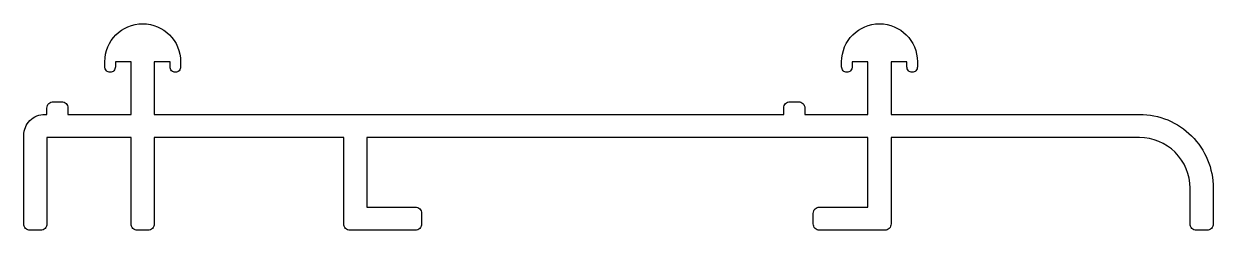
# Model space of a CAD drawing. Extents: x 1159.9 to 1216.4, y 432.8 to 442.6.
import ezdxf

# ---------------------------------------------------------------- set-up
doc = ezdxf.new("R2010")
doc.units = 0
doc.layers.get('0').update_dxf_attribs({"linetype": 'CONTINUOUS'})

msp = doc.modelspace()

# ---------------------------------------------------------------- linework, layer by layer
msp.add_lwpolyline([(1178.825, 433.147, -0.414214), (1178.525, 432.847), (1175.425, 432.847, -0.414214), (1175.125, 433.147), (1175.125, 437.247), (1166.125, 437.247), (1166.125, 433.147, -0.414214), (1165.825, 432.847), (1165.325, 432.847, -0.414214), (1165.025, 433.147), (1165.025, 437.247), (1161.025, 437.247), (1161.025, 433.147, -0.414214), (1160.725, 432.847), (1160.225, 432.847, -0.414214), (1159.925, 433.147), (1159.925, 437.347, -0.414214), (1160.925, 438.347), (1161.025, 438.347), (1161.025, 438.647, -0.414214), (1161.325, 438.947), (1161.725, 438.947, -0.414214), (1162.025, 438.647), (1162.025, 438.347), (1165.025, 438.347), (1165.025, 440.847), (1164.275, 440.847), (1164.275, 440.597, -0.414214), (1164.025, 440.347, -0.414214), (1163.775, 440.597), (1163.775, 440.847, -1), (1167.375, 440.847), (1167.375, 440.597, -0.414214), (1167.125, 440.347, -0.414214), (1166.875, 440.597), (1166.875, 440.847), (1166.125, 440.847), (1166.125, 438.347), (1196.025, 438.347), (1196.025, 438.647, -0.414214), (1196.325, 438.947), (1196.725, 438.947, -0.414214), (1197.025, 438.647), (1197.025, 438.347), (1200.025, 438.347), (1200.025, 440.847), (1199.275, 440.847), (1199.275, 440.597, -0.414214), (1199.025, 440.347), (1199.025, 440.347, -0.414214), (1198.775, 440.597), (1198.775, 440.847, -1), (1202.375, 440.847), (1202.375, 440.597, -0.414214), (1202.125, 440.347), (1202.125, 440.347, -0.414214), (1201.875, 440.597), (1201.875, 440.847), (1201.125, 440.847), (1201.125, 438.347), (1212.925, 438.347, -0.414214), (1216.425, 434.847), (1216.425, 433.147, -0.414214), (1216.125, 432.847), (1215.625, 432.847, -0.414214), (1215.325, 433.147), (1215.325, 434.847, 0.414214), (1212.925, 437.247), (1201.125, 437.247), (1201.125, 433.147, -0.414214), (1200.825, 432.847), (1197.725, 432.847, -0.414214), (1197.425, 433.147), (1197.425, 433.647, -0.414214), (1197.725, 433.947), (1200.025, 433.947), (1200.025, 437.247), (1176.225, 437.247), (1176.225, 433.947), (1178.525, 433.947, -0.414214), (1178.825, 433.647)], format="xyb", close=True)

doc.saveas('drawing.dxf')
